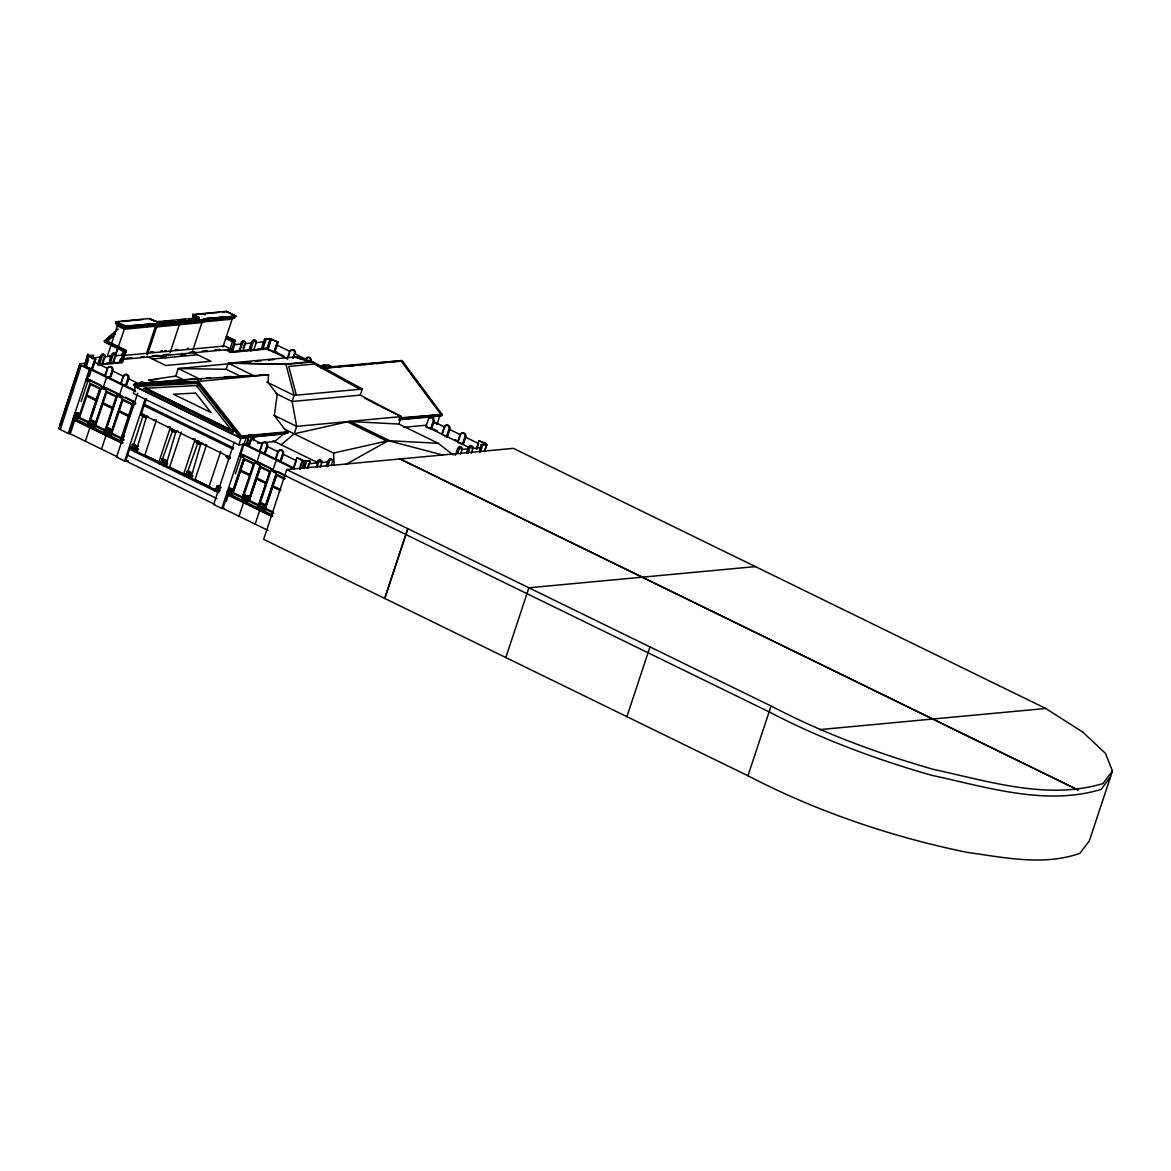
<?xml version="1.0" encoding="UTF-8"?>
<svg xmlns="http://www.w3.org/2000/svg" width="1171" height="1171" viewBox="0 0 1171 1171"><rect width="100%" height="100%" fill="white"/><g stroke="black" fill="none" stroke-linecap="round" stroke-linejoin="round"><path stroke-width="1.5" d="M398.652 419.891L440.559 415.983L440.662 414.066L401.258 361.18L321.132 368.236M399.779 419.291L442.111 415.339L442.17 414.461L402.004 360.58L331.964 366.699L328.539 365.03L317.97 366.011M134.928 447.6L137.812 448.976L134.797 449.225L130.025 447.41L125.765 460.95L214.791 504.408M159.651 461.857L158.817 462.282L170.542 426.859L168.082 427.093M184.798 474.387L189.526 475.968L192.527 475.689L185.325 473.889M214.922 488.849L219.387 491.483M185.501 355.179L185.413 354.389L184.506 355.428M141.106 414.695L141.589 415.266L141.281 414.519M195.82 441.408L196.318 441.979L196.011 441.233M88.264 424.136L88.615 423.258L92.904 425.351L95.876 425.073M110.63 432.626L109.181 432.758C103.97 429.01 102.506 432.377 108.874 433.973L110.63 433.592M241.841 498.597L246.291 501.29L245.851 502.857L241.65 500.807L242.031 499.183L243.495 499.051M265.466 508.902L262.421 509.136L258.059 507.043L259.962 506.048M121.037 396.457C123.921 396.881 111.025 391.012 121.125 396.574L122.413 396.457L121.521 396.398M227.774 490.664C231.975 491.864 230.57 494.147 227.203 491.469M159.417 463.833L159.856 462.384M184.579 476.129L184.901 474.416M214.688 490.825L215.127 489.376M166.194 357.009L165.989 356.247L165.331 357.989M181.198 355.603L181.198 354.828L180.48 355.677M144.267 414.593C135.734 412.953 153.767 420.711 141.823 414.812M198.982 441.306L196.479 441.116L200.387 443.707M86.069 379.214C88.059 381.336 91.089 380.253 86.654 378.76M104.98 388.699C107.673 389.006 95.085 383.166 104.98 388.699L106.532 388.509M240.377 454.772C246.744 455.695 242.163 457.407 240.465 453.894M258.82 463.804C261.514 463.394 248.472 458.959 258.82 463.804L260.108 463.687L256.025 462.208M274.951 471.679C277.659 471.898 264.822 466.087 274.951 471.679L276.517 471.503M156.211 326.343L149.844 345.547M244.446 497.953L243.319 498.056L244.066 495.816A3.03 0.732 18.3 0 1 245.207 495.684M137.797 446.019L137.754 446.195A3.03 0.732 18.3 0 1 136.612 446.327L132.425 444.321A3.03 0.732 18.3 0 1 133.582 444.19L134.211 444.292M167.131 461.096L167.087 461.272A3.03 0.732 18.3 0 1 165.945 461.403L161.803 459.281A3.118 0.761 18.3 0 1 163.252 459.281M172.781 430.284L162.491 459.017L167.351 460.437M188.077 471.562A3.03 0.732 18.3 0 0 186.936 471.693L192.22 473.655A3.118 0.761 18.3 0 1 190.785 473.655L186.979 471.576A3.118 0.761 18.3 0 1 187.799 471.503L192.395 472.747L201.017 443.282M145.16 416.495C146.273 418.603 144.692 413.158 147.824 416.7M170.761 428.806L170.937 429.772L170.834 428.952M172.093 429.494C175.05 432.597 174.333 430.035 176.221 431.572M199.875 443.209C201.397 444.995 199.421 440.296 196.479 441.116M225.974 455.943L226.208 456.763L226.105 455.929M230.145 457.612C230.116 459.866 223.954 455.534 227.877 456.119M133.567 402.648L135.412 403.556L133.567 402.648L133.816 401.477L133.26 402.809L133.831 401.829M165.272 357.653L165.726 356.555L162.667 355.15M135.353 444.673L132.938 444.599L137.68 446.034L146.507 416.861L145.716 416.232M162.491 459.017L163.208 458.783A3.03 0.732 18.3 0 0 161.979 458.754L166.165 460.745A3.03 0.732 18.3 0 0 167.307 460.627L176.06 431.279M59.458 425.981L80.023 363.8L85.439 363.303M59.75 426.127L80.023 363.8M84.736 365.308L88.074 355.194L93.548 355.501L92.436 358.882M85 365.44C89.991 337.072 88.776 371.148 84.839 365.454M89.772 356.262L88.835 356.35L85.483 366.464L92.407 369.289L95.744 359.175L89.259 355.94L93.548 355.501M58.887 427.708L59.179 427.854A3.557 0.864 18.3 0 0 59.531 429.128L68.211 433.49L89.333 369.582L92.407 369.289M135.631 402.926L87.21 379.287L90.445 369.48M95.744 359.175L94.807 359.263L91.455 369.377L83.463 365.425M76.715 414.285L70.421 433.285L68.211 433.49M81.077 401.594L87.357 382.624M89.274 376.286L90.987 371.105M73.261 418.559L76.056 419.921L76.481 418.325L78.003 418.223M78.355 416.832L76.759 417.418L79.745 417.169M79.057 416.349L76.759 416.715L74.197 415.515M100.94 388.509L89.259 423.273L78.516 418.018L90.006 383.283L100.94 388.509L90.021 421.516M88.996 422.058L79.526 417.535L86.859 395.886L96.154 400.423L88.996 422.058L96.154 400.423M96.432 399.589L86.961 395.066L90.46 384.483L99.93 389.006L96.256 399.604L99.93 389.006M98.54 364.43L100.955 357.126L91.909 357.96M99.257 364.767L101.672 357.462A3.045 1.434 -64 0 1 104.204 354.506A3.045 1.434 -64 0 1 104.892 357.17L102.477 364.474L99.257 364.767L97.837 364.079L100.252 356.774A3.045 1.434 -64 0 1 102.463 353.905A3.045 1.434 -64 0 1 103.707 355.413M102.243 362.659L104.175 356.818L111.728 356.116L109.313 363.42L101.76 364.122M117.407 326.094L116.807 324.44A4.786 4.464 -31.2 0 0 116.119 323.708L116.705 321.937L125.575 326.27L139.569 324.967M88.367 424.165L87.986 425.79L92.172 427.839L94.953 427.576M88.703 423.287L93.036 424.883L95.934 424.605M109.576 360.156L111.025 355.764A3.045 1.434 -64 0 1 113.119 352.939A3.045 1.434 -64 0 1 114.495 354.081M104.805 375.891L107.22 368.587A3.015 2.562 84.7 0 1 110.528 366.918A3.015 2.562 84.7 0 1 111.977 370.914L109.547 378.204L104.805 375.891L110.484 378.116L109.547 378.204M102.301 386.825L101.965 388.596L105.858 389.841M110.015 363.757L112.445 356.452A3.045 1.434 -64 0 1 114.978 353.496A3.045 1.434 -64 0 1 115.666 356.16L113.236 363.464L108.61 363.069M85.381 441.233L90.152 426.8L89.186 427.298L90.021 427.225M104.643 387.045L103.355 387.177L106.59 377.369M113.016 361.649L114.465 357.272M217.718 317.663L235.195 316.024L234.61 317.795L203.154 320.737L204.34 321.322A4.786 4.464 -31.2 0 0 203.315 321.615L201.939 322.552L156.651 326.943L155.45 326.358L156.124 325.318A4.786 1.273 -75.7 0 1 156.46 325.099L157.046 323.328L204.925 319.551L204.34 321.322L124.99 328.041A4.786 1.273 -75.7 0 0 124.653 328.261L115.402 355.296L118.359 346.572M89.655 423.038L92.89 424.619L93.563 422.599L94.851 422.833A3.118 0.761 18.3 0 0 95.671 422.746M92.172 427.839L92.831 425.849L96.124 425.556M93.036 424.883L92.846 425.878L88.103 423.565M125.575 326.27L124.99 328.041L116.119 323.708M94.661 425.907L106.327 391.143L94.661 425.907L105.58 431.133L117.071 396.398L106.151 391.173M110.967 376.652L112.914 370.812A3.015 2.562 84.7 0 0 109.196 366.991M95.671 425.41L102.989 403.761L112.299 408.313L105.141 429.933L95.846 425.395M103.092 402.941L106.59 392.358L116.075 396.881L112.577 407.464L103.282 402.926M126.439 350.524L125.458 351.49A1.581 0.747 -64 0 1 125.721 352.5L104.922 342.342L104.263 341.142L106.854 341.01L126.439 350.524L122.399 362.6L119.369 362.073L120.335 359.146M120.789 362.761L123.204 355.457A3.045 1.434 -64 0 1 125.751 352.5M104.395 431.762L104.131 433.68L108.318 435.714L111.099 435.451M124.009 376.228A3.015 2.562 84.7 0 1 127.332 374.574A3.015 2.562 84.7 0 1 128.795 378.57L126.366 385.859L125.414 385.947L120.672 383.634L123.087 376.33A3.015 2.562 84.7 0 1 126.395 374.661A3.015 2.562 84.7 0 1 127.844 378.657M121.623 382.127L123.555 376.286L112.431 370.856L110.015 378.16L121.14 383.59M117.422 394.773C118.227 394.612 118.315 398.521 121.989 397.73M101.526 449.108L106.298 434.69L105.331 435.173L106.151 435.1M119.501 395.051L122.735 385.244M111.816 430.635A3.118 0.761 18.3 0 1 110.996 430.708L109.693 430.489L109.035 432.494L110.147 432.392M108.318 435.714L108.976 433.724L110.586 433.577M109.181 432.758L108.991 433.753L104.248 431.44M125.414 385.947L127.829 378.643M110.806 433.782L122.472 399.033L110.806 433.782L121.725 439.008L133.216 404.273L122.296 399.048M111.801 433.299L119.135 411.65L128.429 416.188L121.286 437.822L111.992 433.27M119.237 410.816L122.735 400.248L132.206 404.771L128.708 415.339L119.413 410.801M238.825 444.907L241.094 438.013L135.602 386.518L133.318 393.397L238.825 444.907L247.564 444.087M146.331 353.979L155.523 326.197L156.724 326.782L147.531 354.579M147.605 352.281L149.288 347.231M158.246 323.913L157.661 325.684A4.786 1.273 -75.7 0 0 157.324 325.904L156.651 326.943M120.994 439.037L123.921 439.959M137.695 393.193L116.558 457.1L124.653 461.052L128.225 460.715M124.653 461.052L145.219 398.872M146.419 398.521L141.296 414.007L230.306 457.466M130.596 447.176L134.928 448.83L137.856 448.566M131.591 446.854L136.963 448.581A3.118 0.761 18.3 0 1 135.514 448.581L131.708 446.502M133.362 445.17L143.199 415.471M134.782 448.566L136.056 446.941A3.118 0.761 18.3 0 0 137.505 446.941M134.928 448.83L134.767 449.723L130.025 447.41M130.201 447.937L134.563 450.059L137.607 449.781L136.875 451.201L134.065 451.45L134.753 449.693M170.146 352.456L179.339 324.66A3.411 2.884 84.7 0 1 181.007 323.503C185.691 318.468 168.243 320.547 185.223 319.405M194.079 318.922L193.493 317.268A4.786 4.464 -31.2 0 0 192.791 316.536L193.376 314.765L198.836 317.443L197.518 319.273M153.708 382.551L148.805 380.151L175.752 376.023L178.226 368.543L237.786 362.981M180.451 380.721L180.744 379.814L181.739 380.297M192.747 350.349L201.939 322.552L200.739 321.966M159.812 462.633L164.013 464.682L166.824 464.433L166.428 465.634L163.618 465.882L164.086 464.463L167.629 463.848L164.306 464.126C158.48 462.194 158.978 459.866 164.482 463.262L167.409 462.999L164.613 461.637M161.1 461.418L164.335 462.999L164.921 461.228L161.759 459.398A3.03 0.732 18.3 0 1 162.915 459.281L163.545 459.383M164.482 463.262L164.218 464.345M165.462 462.896L166.048 461.125M167.175 461.008L167.058 461.374A3.118 0.761 18.3 0 1 165.609 461.374C161.13 458.359 159.783 462.413 165.067 463.013A3.118 0.761 18.3 0 0 166.516 463.013L165.492 461.828M181.227 432.07L169.502 467.492L170.263 467.434M222.929 346.879L232.195 319.024L233.571 318.088A4.786 4.464 -31.2 0 1 234.61 317.795M192.351 473.304L192.381 473.508A3.03 0.732 18.3 0 1 191.107 473.684L186.892 471.869L186.262 473.699L189.497 475.28L190.083 473.508M189.643 475.543L188.78 478.163L191.59 477.914L191.985 476.714L189.175 476.978L184.974 474.928M125.546 355.281L224.671 346.016L231.302 349.251L230.263 352.383L268.188 348.841M230.511 352.5L235.122 340.366L234.829 341.273A1.581 0.747 -64 0 0 233.863 342.4A3.045 1.434 -64 0 1 234.537 345.05L232.121 352.354L224.656 349.646M232.868 347.626L231.419 352.003L238.972 351.3L241.387 343.996L233.834 344.698M200.929 379.638L178.226 368.543L226.164 369.289L228.184 363.2L296.307 356.848L313.008 361.898L362.249 389.035L360.229 395.125L292.106 401.492L276.019 393.632M239.674 351.651L242.09 344.347A3.045 1.434 -64 0 1 244.637 341.39A3.045 1.434 -64 0 1 245.31 344.04L242.895 351.344L238.255 350.963M243.158 348.08L244.607 343.689L252.146 342.986L249.73 350.29L242.192 351.007M250.448 350.641L252.863 343.337A3.045 1.434 -64 0 1 255.395 340.38A3.045 1.434 -64 0 1 256.083 343.03L253.668 350.334L250.448 350.641L249.028 349.953L251.443 342.649A3.045 1.434 -64 0 1 253.653 339.766A3.045 1.434 -64 0 1 254.897 341.288M220.734 451.362L209.009 486.785L209.77 486.712L194.942 479.92L206.652 444.497L204.208 444.717M261.85 347.114L264.646 338.697L270.823 339.107L278.127 342.137L274.79 352.237M219.489 491.322C214.439 489.185 213.708 486.829 219.753 490.254M262.714 349.5L266.066 339.385L270.12 338.975L266.768 349.119L261.294 348.797M234.244 442.331L213.678 504.511L221.787 508.477L223.998 508.258M276.927 352.061L273.838 352.339L267.705 349.339L271.057 339.224M221.787 508.477L242.924 444.57M273.838 352.339L277.19 342.225M285.9 476.29L240.699 454.231L246.247 437.53M271.116 515.635L227.525 494.352L222.9 508.375L268.086 530.434M226.296 501.349L228.008 496.167M235.43 473.713L241.709 454.714M245.983 444.819L249.321 434.704L250.272 434.617A3.015 2.562 84.7 0 1 251.706 438.569L249.291 445.888L245.983 444.819L249.291 445.888M246.92 444.717L248.603 439.667M232.18 493.035L243.846 458.285L232.18 493.035L243.1 498.26M248.354 445.975L250.77 438.671M242.66 497.075L233.175 492.552L240.333 470.918L249.804 475.441L242.47 497.09L249.804 475.441M240.611 470.083L244.285 459.486L240.611 470.083L250.082 474.606L253.58 464.023L244.11 459.5M253.229 440.706L254.707 436.271M287.173 358.838L289.603 351.534A3.015 2.562 84.7 0 1 292.896 349.88A3.015 2.562 84.7 0 1 294.36 353.862L292.896 358.238M288.139 357.345L289.588 352.954M242.924 498.29L254.59 463.526L243.67 458.3M259.479 451.406L261.894 444.102A3.015 2.562 84.7 0 1 265.202 442.433A3.015 2.562 84.7 0 1 266.651 446.414L264.222 453.719L259.479 451.406L265.173 453.631L264.222 453.719M258.293 462.062L256.844 462.106L260.094 452.299M239.045 516.25L243.817 501.832L242.851 502.315L243.67 502.242M293.365 358.194L294.814 353.818L305.938 359.248M248.325 500.925L259.991 466.16L248.325 500.925L259.245 506.15L270.735 471.415L259.801 466.175M258.791 504.95L249.321 500.427L256.478 478.807L265.949 483.316L258.615 504.964L265.949 483.316M256.756 477.958L260.43 467.361L256.756 477.958L266.227 482.481L269.725 471.898L260.255 467.375M256.654 478.778L249.321 500.427M265.656 452.167L267.588 446.327M279.752 450.264A3.015 2.562 84.7 0 1 283.47 454.085L281.04 461.374L280.089 461.462L275.346 459.149L277.761 451.845M272.989 469.995L276.224 460.188M255.176 524.125L259.947 509.707L258.996 510.19L259.816 510.117M264.456 508.8L276.122 474.05L264.456 508.8L273.853 513.279M280.089 461.462L282.504 454.158A3.015 2.562 84.7 0 0 281.069 450.176A3.015 2.562 84.7 0 0 277.747 451.83M273.385 512.078L265.466 508.316L272.623 486.682L280.542 490.444M272.902 485.833L276.576 475.236L272.902 485.833L280.82 489.61M272.799 486.668L265.466 508.316M281.157 444.76L294.17 433.841L296.644 426.361L292.106 401.492L294.111 395.403L285.987 364.415L228.184 363.2L255.527 376.55M1082.604 731.977L1045.718 708.47L513.41 448.361L286.734 469.571L263.665 539.333L747.976 775.773C816.758 811.562 890.765 836.621 966.631 852.298C1003.928 857.421 1043.229 866.203 1079.925 853.322L1089.367 840.837L1112.45 771.06L1105.468 753.377L1082.619 731.948M325.289 366.201L325.582 365.293M326.197 366.655L325.845 367.709A1.581 1.332 84.7 0 0 325.816 367.152M293.438 467.976L296.775 457.861L297.727 457.773L304.358 460.979L310.271 461.301L308.032 468.049M328.246 365.938L328.539 365.03M299.966 469.205L302.747 460.789L303.699 460.701M300.171 469.19C299.191 458.71 310.315 458.285 303.699 468.298M304.797 460.993L302.557 467.771L304.841 461.023L310.271 461.301M303.977 468.429L306.216 461.681M307.183 468.151L308.149 465.224M316.229 467.302L317.678 462.926L308.632 463.76M316.931 467.653L318.38 463.262A3.045 1.434 -64 0 1 320.927 460.305A3.045 1.434 -64 0 1 321.601 462.969L320.151 467.346M326.285 465.956L327.734 461.564A3.045 1.434 -64 0 1 329.71 458.812A3.045 1.434 -64 0 1 331.188 459.588M327.002 466.292L328.451 461.916L320.898 462.618M327.704 466.644L329.153 462.267A3.045 1.434 -64 0 1 331.7 459.31A3.045 1.434 -64 0 1 332.374 461.96L331.408 464.887M294.17 433.841L348.987 421.472L398.857 424.063L401.331 416.569L360.229 395.125M425.893 426.625L428.308 419.32A3.015 2.562 84.7 0 1 431.616 417.652A3.015 2.562 84.7 0 1 433.065 421.633L430.635 428.937L425.893 426.625L426.83 426.537M437.061 424.195L439.754 416.056M445.097 426.961A3.015 2.562 84.7 0 1 448.42 425.307A3.015 2.562 84.7 0 1 449.884 429.303L447.454 436.593L446.502 436.681L441.76 434.368L444.175 427.064M444.16 428.484L442.228 434.324L431.104 428.893L433.519 421.589L444.643 427.02M446.502 436.681L448.917 429.376A3.015 2.562 84.7 0 0 447.483 425.395A3.015 2.562 84.7 0 0 444.16 427.049M457.627 442.111L460.042 434.807A3.015 2.562 84.7 0 1 463.35 433.153A3.015 2.562 84.7 0 1 464.814 437.134L462.369 444.438L457.627 442.111L463.321 444.351L465.736 437.032M455.358 455.314L457.29 449.459A3.045 1.434 -64 0 1 459.383 446.649A3.045 1.434 -64 0 1 460.759 447.776M457.744 453.075L458.71 450.162A3.045 1.434 -64 0 1 461.242 447.205A3.045 1.434 -64 0 1 461.93 449.854L460.481 454.231M466.614 452.84L468.063 448.464A3.045 1.434 -64 0 1 470.156 445.639A3.045 1.434 -64 0 1 471.532 446.78M467.317 453.192L468.766 448.8L461.228 449.503M468.034 453.528L469.483 449.152A3.045 1.434 -64 0 1 472.015 446.195A3.045 1.434 -64 0 1 472.703 448.844L471.254 453.236M476.275 449.254L479.056 440.838L485.98 443.663L479.056 440.838M476.67 449.444L478.119 445.053M479.583 449.562L481.266 444.512L485.028 443.75M479.598 452.035L481.047 447.659L471.986 448.508M480.447 451.933L482.672 445.2L486.726 444.819L484.501 451.552M484.223 451.421L486.873 444.526L485.76 443.677M505.813 657.56L528.897 587.783L755.558 566.588M626.895 716.667L649.978 646.89M747.962 775.773L771.045 706.011L286.734 469.571M233.219 489.902A3.118 0.761 18.3 0 1 231.785 489.902L230.424 491.761L232.678 491.557M226.911 493.606L229.706 494.982L230.365 492.991M243.07 455.739L242.646 457.012L239.953 456.046M243.568 455.797C243.173 458.344 242.163 455.212 239.923 454.977M242.368 498.304L243.978 497.719M249.364 497.777A3.118 0.761 18.3 0 1 247.93 497.777L246.569 499.636L248.75 499.636M259.215 463.614L258.791 464.887L255.966 463.13M259.713 463.687C259.333 466.219 258.001 463.13 255.878 462.647M258.235 507.336L257.796 508.682L261.982 510.732L264.792 510.483L265.231 509.136L262.436 509.385L258.162 507.058M258.513 506.179L262.846 507.79L265.773 507.526L262.977 506.15M259.464 505.945L263.446 507.511A3.118 0.761 18.3 0 0 264.88 507.526L263.856 506.326M265.51 505.667A3.118 0.761 18.3 0 1 264.061 505.667L262.699 507.526L265.012 507.16M261.982 510.732L262.641 508.756L265.963 508.477M262.846 507.79L262.655 508.77L257.913 506.458L259.611 506.326M276.254 471.562L274.936 472.762L272.111 471.02M275.844 471.562C276.576 473.743 272.257 470.976 272.389 470.186M74.007 418.925L73.056 419.423L121.477 443.062L122.443 442.565L74.007 418.925L69.235 433.358L117.671 456.997M187.726 471.489L197.943 442.579M161.027 357.755L161.861 356.613L161.437 357.521M436.578 424.531L436.168 422.848M184.769 355.252L181.929 353.335M110.586 356.848L107.63 355.413L117.393 325.875L124.067 329.139M145.321 416.51L141.764 414.402M161.496 357.579L165.77 356.672M440.559 415.983L442.111 415.339M227.76 456.836L229.765 458.432M180.744 379.814L134.416 384.132L133.875 385.069L134.797 386.591L197.123 383.371L198.309 381.365L268.774 374.779M135.602 386.518L134.797 386.591L240.289 438.086L241.489 436.066L287.232 431.792M105.492 388.874L102.419 387.206M179.222 324.835L178.138 324.074M146.726 416.261L145.658 416.978M201.617 443.18L200.724 443.736M187.653 471.313L188.868 471.123M1112.45 771.045L1102.994 783.56C1047.255 800.379 988.573 781.218 933.697 769.449C877.621 753.421 822.759 733.09 771.045 705.981M1110.503 776.929L1101.062 789.415C1045.308 806.233 986.641 787.073 931.75 775.304C875.688 759.276 820.827 738.945 769.098 711.866L284.802 475.426M201.939 322.552L200.607 322.142L232.063 319.2M197.123 383.371L240.289 438.086L287.92 433.182M275.317 471.957L272.301 470.786M174.713 430.913L171.317 428.835L174.786 431.367L171.068 429.552L172.605 429.128M203.169 443.311L199.948 443.648L196.245 441.833L197.767 441.408M101.877 388.099L102.009 387.279L102.14 388.04M118.432 394.715L120.964 396.281M118.286 395.915L118.564 395.081M134.431 403.029L134.563 404.58M272.257 469.805L275.361 471.503M142.174 416.188L146.551 417.754L142.32 415.734M171.844 430.006L175.182 431.191M197.27 441.789C196.084 443.472 202.612 444.834 201.002 443.136M116.09 330.734L104.263 341.142L125.458 351.49M118.3 328.963L105.156 340.527L125.765 350.583M114.334 334.072L104.922 342.342L114.919 333.911M107.073 341.551L115.139 334.452M274.6 441.569L283.558 434.046L287.1 432.392L274.351 415.485L277.205 394.217L268.13 382.712L268.496 374.808L179.631 379.916L178.563 381.102M126.6 321.483L127.493 320.869M203.271 314.326L204.164 313.696L205.042 314.911M118.286 395.139L118.022 395.974M79.438 413.89L74.871 412.763M121.799 396.662L118.9 395.447M95.568 421.794L90.679 420.023A3.03 0.732 18.3 0 1 91.338 419.891M111.713 429.669L106.81 427.898A3.03 0.732 18.3 0 1 107.483 427.766M242.514 497.851C248.75 500.09 246.788 502.022 241.768 498.583L243.831 498.173M345.547 464.594L388.362 440.691L438.232 443.282L453.133 454.948M271.906 516.499L226.706 494.44L227.672 493.942L272.872 516.016M154.938 321.249L149.478 318.585L156.87 321.776L199.129 317.765L193.186 314.443L199.129 317.765M235.547 315.848L226.34 311.354L236.015 316.243L204.076 318.775L236.015 316.243M233.029 488.995L229.048 488.073L232.356 489.2A3.03 0.732 18.3 0 0 233.497 489.068M265.305 504.745L260.46 502.959A3.03 0.732 18.3 0 1 261.601 502.827M88.864 380.795L90.416 380.604M106.4 388.948L102.521 387.938M276.371 471.928L275.214 471.928M276.093 472.762L275.771 472.103M197.167 442.843C195.718 443.911 202.51 445.697 200.753 443.868M284.436 429.084L333.545 453.06L388.362 440.691L442.755 455.021M103.355 387.177L104.482 386.972M115.87 321.718L125.721 326.109L205.759 319.756L125.751 326.548L115.87 321.718L149.668 318.512M89.406 380.941L86.112 379.858M135.046 403.322C135.016 404.961 134.314 402.034 134.065 403.761M123.672 435.802L123.716 436.724M268.979 338.448L271.935 339.239M265.627 348.563L268.598 349.353M181.066 355.237L185.033 354.857M90.167 380.209L87.225 379.463M118.959 394.29L117.744 394.407L121.213 396.105M78.545 414.593L74.417 413.378M78.311 417.784L73.553 416.422M79.774 417.871L76.496 418.354L73.583 416.949M77.828 418.442L73.7 417.213M73.056 419.423L120.686 442.199M76.056 419.921L77.388 419.804M92.89 424.619L94.017 424.517M92.611 426.229L95.905 425.79M94.134 426.127L92.626 426.478L88.44 424.444M110.542 433.094L104.761 431.148M108.742 434.119L110.279 434.002M110.103 434.236L104.585 432.319M121.477 443.062L122.296 442.975M226.706 494.44L227.525 494.352M192.556 314.56L226.34 311.354M121.901 321.454L142.701 319.507M196.845 314.443L219.387 312.335M222.841 312.013L226.31 311.691M197.284 317.297L198.66 317.121M160.559 321.718L155.845 321.454M164.086 321.381L172.884 320.561M188.736 319.083L199.304 318.088M143.052 324.63L151.806 323.825M203.725 318.966L214.22 317.985M123.98 329.3L155.523 326.197M226.427 336.472L234.449 340.424M225.71 338.478L233.863 342.4M124.302 351.827L124.36 351.827A3.045 1.434 -64 0 0 121.784 354.754M153.708 351.959L152.508 351.812M160.895 351.285L161.217 350.993M166.18 350.788L164.95 350.641M114.948 355.808L122.501 355.106L120.086 362.41L112.533 363.112M255.38 342.693L264.426 341.844L262.011 349.148L252.951 349.997M126.307 358.238L131.723 357.726M140.725 356.892L144.34 356.555M152.171 355.823L157.397 355.34M164.16 354.696L169.561 354.198M189.395 352.339L194.796 351.842M202.012 351.168L207.413 350.656M214.63 349.983L220.031 349.485M231.302 349.251L123.16 359.365L122.135 362.483L97.559 364.781M81.238 365.63L60.292 429.523M99.433 363.932L103.019 363.596M106.605 363.259L115.578 362.425M119.369 362.073L121.023 361.912M152.42 358.985L197.636 354.754M254.224 349.47L229.106 351.812L232.444 341.698A3.045 1.434 -64 0 1 232.824 341.756M257.81 349.134L266.607 348.314L273.297 351.52M268.818 349.324L267.866 349.412L271.204 339.297L278.127 342.137M243.202 362.468L250.418 361.795M255.834 361.297L261.25 360.785M268.466 360.112L273.882 359.599M107.176 377.047L108.113 376.96M87.21 379.287L88.498 379.17M285.987 364.415L313.008 361.898M148.805 380.151L157.807 379.316M120.672 383.634L126.366 385.859M142.262 382.434L143.199 382.346A3.015 2.562 84.7 0 0 140.052 383.634M319.756 366.377L328.817 365.528L332.227 367.196M123.043 384.791L123.994 384.703M198.309 381.365L134.416 384.132L197.665 378.804M206.55 377.97L210.092 377.648M141.032 384.395L133.875 385.069L197.357 381.805L241.343 437.544L241.899 436.607L288.227 432.275M149.917 383.576L153.577 383.224M162.403 382.405L167.746 381.907M174.889 381.234L178.651 380.882M323.137 368.484L402.004 360.58L407.391 368.748M86.859 395.886L95.978 400.438M117.071 396.398L105.58 431.133M102.989 403.761L112.299 408.313M133.216 404.273L121.725 439.008M119.135 411.65L128.429 416.188M154.016 420.213L156.46 419.994L144.75 455.417L158.012 461.447M399.121 417.945L442.17 414.461L400.394 418.354M192.834 439.169L195.294 438.949L183.584 474.372L184.33 474.299L171.83 468.195M240.289 438.086L284.802 433.929M434.017 423.273L437.471 422.951M403.761 427.313L426.683 425.161M257.591 443.15L275.361 441.496M428.264 427.781L429.201 427.693M145.38 455.446L159.168 462.355M430.635 428.937L431.572 428.849L434.002 421.545A3.015 2.562 84.7 0 0 430.913 417.432M441.76 434.368L442.697 434.28M261.85 452.562L262.802 452.474M444.131 435.524L445.082 435.436M275.346 459.149L281.04 461.374M256.844 462.106L258.147 461.989M277.717 460.305L278.669 460.218M459.998 443.267L460.95 443.18M462.369 444.438L463.321 444.351M253.58 464.023L250.082 474.606M183.92 474.431L169.854 467.566M291.272 468.166L294.375 467.888M269.725 471.898L266.227 482.481M195.572 479.964L209.638 486.829M233.175 492.552L240.509 470.903L249.628 475.455M819.437 729.635L1045.718 708.47M243.992 455.343L241.036 454.597M260.123 463.218L255.439 461.623M272.784 469.395L271.57 469.498L275.053 471.21M271.248 469.864L272.536 469.747M229.706 494.982L232.502 494.718M241.768 498.583L243.466 498.451M243.466 498.758L241.826 498.875L246.408 501.115L249.599 500.822M241.929 499.153L243.436 499.022M243.436 499.329L242.104 499.461L246.291 501.51M241.65 500.807L242.983 500.69M249.569 500.105L246.569 500.354L242.28 498.275M265.715 507.98L262.714 508.258L258.425 506.165M265.729 508.697L262.524 508.961L257.957 506.75M141.515 415.12L142.818 415.002M145.233 416.935L148.454 416.598M171.068 429.552L172.371 429.435M175.416 431.265L178.007 431.03M196.245 441.833L197.533 441.716M134.65 449.884L138.076 449.43M137.27 450.001L134.46 450.25L130.259 448.215M226.354 456.544C228.887 456.207 225.256 458.52 228.931 459.003M164.335 462.999L166.589 462.794M167.365 463.409L164.364 463.687L160.061 461.579M229.984 457.905L226.589 455.812L230.292 457.627M167.16 464.214L164.116 464.492L159.739 462.121M189.497 475.28L191.678 475.294A3.118 0.761 18.3 0 1 190.244 475.294L186.438 473.216A3.118 0.761 18.3 0 1 186.76 473.143M192.791 476.143L189.468 476.421L184.74 474.123M192.586 476.334L189.263 476.743L184.916 474.65M349.529 365.981L354.945 365.513M363.991 364.737L367.606 364.43M376.652 363.654L380.268 363.332M391.114 362.41L394.729 362.088M224.334 376.828L231.463 376.462M240.362 376.008L251.048 375.467M259.947 374.998L263.519 374.822M135.982 384.571L146.668 384.015M157.353 383.473L169.824 382.829M178.724 382.361L192.966 381.629M245.237 495.055L245.207 496.036L248.501 497.075A3.03 0.732 18.3 0 0 249.643 496.943L248.75 495.992M218.479 485.775L217.835 486.199L220.807 487.634M240.699 454.231L242.163 454.187M90.138 380.663L87.005 379.887M89.991 381.102L86.42 380.077M89.728 381.936L86.156 380.912M106.268 388.582L102.17 386.957M122.267 396.896L118.169 395.271M146.521 416.817L142.438 415.354M145.994 417.198L146.273 416.422M172.898 430.621C168.741 430.46 177.465 433.914 175.591 431.587M201.222 443.575L197.167 442.067M242.953 456.207L243.817 456.236M243.539 457.071L243.422 456.236M259.098 464.097L259.962 464.111M259.684 464.946L259.625 464.228M230.219 363.01L284.231 364.152L309.876 361.751L294.272 357.023M91.821 420.052L91.031 420.565L94.705 422.028A3.03 0.732 18.3 0 0 95.92 421.941M107.966 427.942L107.015 428.249L110.85 429.918A3.03 0.732 18.3 0 0 111.816 429.918M258.893 463.921L256.156 462.896M261.865 502.988L260.65 503.179L264.631 504.95A3.03 0.732 18.3 0 0 265.788 504.833M188.926 471.005L188.297 470.903A3.03 0.732 18.3 0 0 187.14 471.035L191.327 473.04A3.03 0.732 18.3 0 0 192.468 472.908L192.337 472.557M110.601 430.65L106.429 428.703A3.118 0.761 18.3 0 1 106.912 428.469M242.397 456.017L240.231 455.212M108.508 428.015L109.723 428.337M199.992 443.619L198.748 443.209M220.719 487.517L217.25 485.731A3.03 0.732 18.3 0 1 218.406 485.599M229.897 458.051L227.276 456.763M93.563 422.599L90.284 420.813A3.118 0.761 18.3 0 1 91.265 420.594M109.693 430.489L106.576 428.645A3.03 0.732 18.3 0 1 107.234 428.513M135.368 446.795L132.25 444.863A3.118 0.761 18.3 0 1 133.084 444.79M219.65 489.844L216.533 487.912A3.118 0.761 18.3 0 1 217.367 487.839M231.082 489.756L229.004 489.01M247.227 497.631L244.11 495.699A3.118 0.761 18.3 0 1 245.544 495.699M263.373 505.506L260.255 503.574A3.118 0.761 18.3 0 1 260.591 503.501M219.738 488.073L217.089 486.272A3.03 0.732 18.3 0 1 218.187 486.258M219.46 488L217.045 486.389A3.118 0.761 18.3 0 1 218.523 486.272M123.789 439.769L121.96 438.437A3.118 0.761 18.3 0 1 122.443 438.217M267.705 349.339L265.349 348.431M78.047 412.778L79.013 413.275M228.813 488.893L232.107 489.932A3.03 0.732 18.3 0 0 233.029 489.932M158.671 355.516L161.774 357.023M101.599 386.532L105.083 388.216M133.889 402.282L135.631 403.131M74.124 415.617L76.905 416.978M73.919 416.056L76.613 418.179L73.553 416.686M88.162 423.858L92.743 426.083M123.072 442.916L120.276 441.555L120.54 439.637M485.321 444.131L486.726 444.819M264.646 338.697L266.066 339.385M481.266 444.512L482.672 445.2M290.071 351.49L276.737 344.977L274.321 352.295L287.656 358.794M310.681 361.561L320.225 366.216M478.602 443.589L465.268 437.09L462.852 444.395L468.781 447.278M296.307 356.848L301.152 359.204M344.376 380.312L362.249 389.035L294.111 395.403L266.783 382.053M275.829 352.164L283.894 356.101M430.928 427.883L437.398 431.045M455.153 439.711L458.373 441.291M204.076 318.775L205.759 319.756M380.151 406.235L401.331 416.569L296.644 426.361L273.926 415.266M192.791 316.536L198.265 319.2M227.203 336.501L235.122 340.366M226.676 337.292L234.829 341.273M252.248 349.646L253.668 350.334M250.638 349.807L252.058 350.495M398.857 424.063L438.232 443.282M241.475 350.656L242.895 351.344M239.865 350.802L241.285 351.505M230.716 351.666L232.121 352.354M151 319.522L155.099 321.527M350.334 421.531L389.723 440.764M348.987 421.472L388.362 440.691M347.377 421.823L386.752 441.057M192.146 352.076L210.97 361.268L165.755 365.484L147.092 356.379M226.164 369.289L242.251 377.15M177.743 349.441L176.997 349.514M175.752 376.023L185.472 380.78M272.975 440.779L318.307 462.896M111.831 362.776L113.236 363.464M110.22 362.922L111.626 363.61M88.074 355.194L89.494 355.882M88.835 356.35L94.807 359.263M296.775 457.861L302.747 460.789M101.057 363.771L102.477 364.474M99.447 363.932L100.867 364.62M139.422 384.029L128.298 378.599L125.883 385.903L135.426 390.558M145.716 388.143L234.054 431.265M145.028 388.201L233.351 431.323M83.507 366.099L135.646 391.553M242.968 443.941L294.038 468.868M89.333 369.582L80.667 365.22A3.557 0.864 18.3 0 1 80.316 363.947M144.472 404.405L233.497 447.864M144.048 405.693L233.058 449.166M90.094 379.946L101.292 385.42M106.239 387.835L117.422 393.295M125.575 397.276L133.567 401.17M243.758 454.963L254.941 460.423M259.889 462.852L271.087 468.312M277.629 471.503L285.622 475.411M240.816 455.007L242.675 455.914M275.946 474.065L285.343 478.544M276.4 475.265L284.319 479.027M256.478 478.807L265.773 483.345M272.623 486.682L280.367 490.459M227.569 491.103L230.438 492.493M220.192 488.205L216.957 486.624L216.372 488.409L219.606 489.99M227.203 491.732L230.263 493.225M227.233 491.996L230.145 493.415L233.088 493.108L230.16 493.62L227.35 492.259M76.979 419.628L89.757 425.878M91.514 426.727L104.307 432.977M109.254 435.392L120.452 440.852M230.628 494.645L243.422 500.881M245.178 501.744L257.957 507.994M262.919 510.41L272.506 515.094M215.347 488.57L219.636 490.664M215.083 489.624L217.879 490.986M133.626 449.986L159.549 462.633M164.935 465.268L185.442 475.28M188.677 476.86L216.547 490.459M129.864 449.401L218.889 492.874M127.668 455.197L216.986 498.626M248.106 495.816L249.174 496.87L244.315 495.07A3.03 0.732 18.3 0 1 245.456 494.938M364.649 398.067L378.526 405.444M227.847 490.561L231.17 491.761A3.118 0.761 18.3 0 0 232.605 491.761M123.76 437.617L122.574 436.578A3.118 0.761 18.3 0 1 123.057 436.359M360.039 389.24L314.296 364.035L288.769 366.421L296.322 395.198M75.193 412.895L78.501 414.022A3.03 0.732 18.3 0 0 79.804 414.036M123.482 437.471L122.706 436.534A3.03 0.732 18.3 0 1 123.379 436.388L123.599 436.563M74.622 413.509L78.34 414.871A3.03 0.732 18.3 0 0 79.555 414.768A3.118 0.761 18.3 0 1 78.735 414.915L77.432 414.695L76.759 416.715L78.12 416.774A3.118 0.761 18.3 0 0 79.086 416.554M123.277 436.432L122.955 435.788A3.03 0.732 18.3 0 1 123.628 435.656M89.713 422.892L94.251 424.692A3.118 0.761 18.3 0 0 95.217 424.458M241.489 436.066L197.914 380.868L197.357 381.805A1.757 0.834 -64 0 1 197.401 382.375M409.557 371.661L421.501 387.674M423.668 390.587L435.597 406.6M244.022 495.992L248.252 497.821A3.03 0.732 18.3 0 0 249.174 497.807M137.622 446.59L137.666 446.795A3.03 0.732 18.3 0 1 136.392 446.971L132.206 444.98A3.03 0.732 18.3 0 1 132.835 444.819M333.545 453.06L334.174 465.473M429.552 418.515A3.015 2.562 84.7 0 1 430.284 417.725M461.506 433.709A3.015 2.562 84.7 0 1 465.751 437.046M322.815 365.967A3.015 2.562 84.7 0 1 325.582 365.279M316.975 462.574A3.045 1.434 -64 0 1 319.054 459.749A3.045 1.434 -64 0 1 320.444 460.891M249.335 434.69A3.015 2.562 84.7 0 1 250.755 438.657M263.138 443.297A3.015 2.562 84.7 0 1 267.603 446.327M278.83 451.391A3.015 2.562 84.7 0 1 279.225 450.747M138.968 384.088A3.015 2.562 84.7 0 1 142.262 382.419M240.67 343.645A3.045 1.434 -64 0 1 242.529 340.966A3.045 1.434 -64 0 1 244.08 341.405M321.879 366.055A3.015 2.562 84.7 0 1 324.645 365.367M306.539 358.824A3.015 2.562 84.7 0 1 309.876 357.623A3.015 2.562 84.7 0 1 311.179 361.517M305.455 359.277A3.015 2.562 84.7 0 1 308.778 357.623A3.015 2.562 84.7 0 1 310.227 361.619M290.525 351.446A3.015 2.562 84.7 0 1 293.848 349.792A3.015 2.562 84.7 0 1 295.312 353.774M95.685 422.687A3.03 0.732 18.3 0 1 94.47 422.775L90.43 420.77A3.03 0.732 18.3 0 1 91.089 420.638M111.201 432.494A3.118 0.761 18.3 0 1 110.381 432.567L105.814 430.562A3.118 0.761 18.3 0 1 105.976 430.416M111.567 430.665A3.03 0.732 18.3 0 1 110.601 430.65M260.43 503.574A3.03 0.732 18.3 0 0 260.211 503.691L264.397 505.696A3.03 0.732 18.3 0 0 265.305 505.682M243.831 497.47A3.118 0.761 18.3 0 0 243.495 497.558L247.315 499.636A3.118 0.761 18.3 0 0 248.75 499.636M88.791 380.487C89.23 382.727 90.05 378.145 88.791 380.487M94.353 362.029L91.938 369.333L105.273 375.847L107.688 368.543L94.353 362.029M251.238 438.627L248.823 445.931L259.947 451.362L262.363 444.058L251.238 438.627M267.12 446.371L264.69 453.675L275.814 459.105L278.23 451.801L267.12 446.371M282.987 454.114L280.572 461.418L293.906 467.932L296.322 460.627L282.987 454.114M407.815 528.677L384.732 598.44L407.815 528.677M449.386 429.333L446.971 436.637L458.095 442.067L460.51 434.763L449.386 429.333M151.747 351.871L150.971 351.944L151.747 351.871M162.345 350.89L161.613 350.949L162.345 350.89M163.398 350.788L163.398 350.788M176.236 349.587L175.46 349.661L176.236 349.587M188.355 348.46L187.477 348.534L188.355 348.46M198.177 385.464L196.377 385.64L233.19 432.289L143.228 388.362L198.177 385.464M195.659 393.075L173.469 394.217L211.014 412.543L195.659 393.075M1077.876 789.869L400.072 458.959L1077.862 789.883"/></g></svg>
